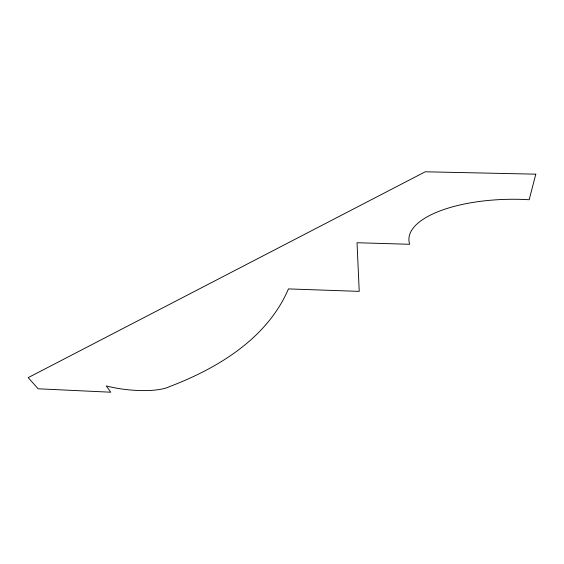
<?xml version="1.0" encoding="UTF-8"?>
<svg xmlns="http://www.w3.org/2000/svg" width="564" height="564" viewBox="0 0 564 564"><rect width="100%" height="100%" fill="white"/><g stroke="black" fill="none" stroke-linecap="round" stroke-linejoin="round"><path stroke-width="0.85" d="M535.8 174.163L529.18 199.741A102.429 39.388 -0.5 0 0 409.69 244.282L357.033 242.731L359.226 291.376L288.444 288.909A1754.949 473.302 20.4 0 1 169.482 386.643A45.127 12.478 6.1 0 1 106.272 385.917L110.734 392.213L38.155 388.793L28.2 377.633L425.249 171.787L535.8 174.163"/></g></svg>
